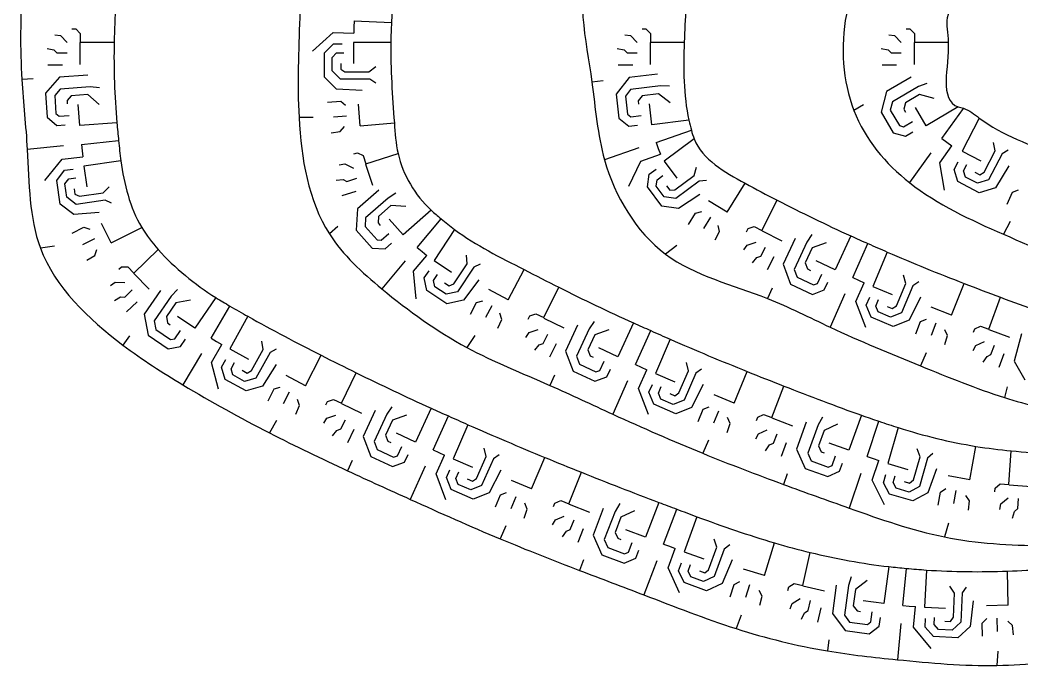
# Model space of a CAD drawing. Header units: millimetres. Extents: x -16 to 156, y 12 to 93.
# Drawn here: x -16.1 to 50.5, y 11.6 to 54.5 of the extents above; entities that cross this region are included whole.
import ezdxf

# ---------------------------------------------------------------- set-up
doc = ezdxf.new("R2010")
doc.units = ezdxf.units.MM
doc.header["$MEASUREMENT"] = 0
doc.layers.add('1 - lines', color=1, linetype='Continuous', true_color=0xff0000)

msp = doc.modelspace()

# ---------------------------------------------------------------- linework, layer by layer
at = {"layer": '1 - lines'}
for p, q in [((6.099, 54.035), (6.081, 53.621)), ((6.118, 54.451), (6.099, 54.035)), ((6.118, 54.451), (8.593, 54.343)), ((-13.788, 53.511), (-13.41, 53.461)), ((-13.41, 53.461), (-12.96, 53.011)), ((-12.638, 53.911), (-12.388, 53.911)), ((-12.388, 53.911), (-12.088, 53.611)), ((-12.088, 53.611), (-12.088, 53.031)), ((3.355, 52.438), (4.711, 53.681)), ((4.711, 53.681), (6.081, 53.621)), ((24.098, 53.51), (24.476, 53.46)), ((24.476, 53.46), (24.926, 53.01)), ((25.248, 53.91), (25.498, 53.91)), ((25.498, 53.91), (25.798, 53.611)), ((25.798, 53.611), (25.798, 53.031)), ((41.639, 53.51), (42.017, 53.46)), ((42.017, 53.46), (42.467, 53.01)), ((42.789, 53.91), (43.039, 53.91)), ((43.039, 53.91), (43.339, 53.61)), ((43.339, 53.61), (43.339, 53.03)), ((-14.288, 52.611), (-13.838, 52.511)), ((-12.108, 53.011), (-12.108, 51.545)), ((-12.088, 53.031), (-9.838, 53.031)), ((4.147, 52.311), (4.747, 52.911)), ((4.747, 52.911), (5.325, 52.911)), ((6.069, 53.011), (6.069, 51.611)), ((8.547, 53.011), (6.069, 53.011)), ((23.598, 52.61), (24.048, 52.51)), ((25.778, 53.01), (25.778, 51.545)), ((25.798, 53.031), (28.048, 53.031)), ((41.139, 52.61), (41.589, 52.51)), ((43.319, 53.01), (43.319, 51.545)), ((43.339, 53.03), (45.589, 53.03)), ((-13.838, 52.511), (-13.638, 52.311)), ((-13.638, 52.311), (-12.96, 52.311)), ((4.147, 50.711), (4.147, 52.311)), ((4.647, 52.011), (4.947, 52.311)), ((4.647, 51.111), (4.647, 52.011)), ((4.947, 52.311), (5.425, 52.311)), ((24.048, 52.51), (24.248, 52.31)), ((24.248, 52.31), (24.926, 52.31)), ((41.589, 52.51), (41.789, 52.31)), ((41.789, 52.31), (42.467, 52.31)), ((-14.238, 51.511), (-13.266, 51.511)), ((5.219, 51.611), (5.219, 51.239)), ((7.097, 51.061), (7.547, 51.411)), ((23.648, 51.51), (24.62, 51.51)), ((41.189, 51.51), (42.161, 51.51)), ((-13.473, 50.711), (-14.402, 49.645)), ((-11.577, 50.842), (-13.473, 50.711)), ((4.947, 49.911), (4.147, 50.711)), ((5.197, 50.561), (4.647, 51.111)), ((5.219, 51.239), (5.497, 51.061)), ((5.497, 51.061), (7.097, 51.061)), ((24.389, 50.678), (23.516, 49.565)), ((26.276, 50.905), (24.389, 50.678)), ((43.119, 50.712), (41.48, 49.751)), ((-15.219, 50.591), (-15.967, 50.539)), ((-11.422, 50.051), (-13.418, 49.913)), ((-10.817, 49.993), (-11.422, 50.051)), ((7.147, 50.561), (5.197, 50.561)), ((7.547, 50.311), (7.147, 50.561)), ((22.652, 50.468), (21.907, 50.379)), ((26.471, 50.123), (24.485, 49.883)), ((27.078, 50.095), (26.471, 50.123)), ((43.61, 50.073), (41.884, 49.061)), ((44.178, 50.29), (43.61, 50.073)), ((-14.402, 49.645), (-14.291, 48.048)), ((-13.418, 49.913), (-13.789, 49.487)), ((-13.789, 49.487), (-13.706, 48.289)), ((-12.685, 49.463), (-12.963, 49.143)), ((-11.588, 49.538), (-12.685, 49.463)), ((-10.841, 48.888), (-11.588, 49.538)), ((6.647, 49.811), (4.947, 49.911)), ((23.516, 49.565), (23.707, 47.977)), ((24.485, 49.883), (24.136, 49.438)), ((24.136, 49.438), (24.279, 48.247)), ((25.24, 49.471), (24.978, 49.137)), ((26.332, 49.602), (25.24, 49.471)), ((27.111, 48.991), (26.332, 49.602)), ((41.48, 49.751), (41.123, 48.383)), ((43.69, 49.54), (42.741, 48.984)), ((44.648, 49.29), (43.69, 49.54)), ((-12.963, 49.143), (-12.948, 48.921)), ((-12.126, 47.496), (-12.222, 48.892)), ((4.346, 49.032), (5.221, 49.109)), ((5.221, 49.109), (5.546, 48.837)), ((6.522, 47.463), (6.395, 48.911)), ((24.978, 49.137), (25.004, 48.917)), ((25.898, 47.536), (25.731, 48.924)), ((39.97, 48.866), (39.323, 48.487)), ((41.884, 49.061), (41.742, 48.514)), ((42.741, 48.984), (42.634, 48.573)), ((44.117, 47.472), (43.409, 48.678)), ((46.254, 48.725), (44.117, 47.472)), ((45.155, 46.613), (46.596, 48.629)), ((-14.291, 48.048), (-13.651, 47.491)), ((-13.706, 48.289), (-13.493, 48.104)), ((-13.493, 48.104), (-12.817, 48.15)), ((3.397, 48.011), (2.447, 48.011)), ((4.733, 48.062), (5.608, 48.139)), ((23.707, 47.977), (24.375, 47.453)), ((24.279, 48.247), (24.502, 48.072)), ((24.502, 48.072), (25.175, 48.154)), ((41.123, 48.383), (41.932, 47.002)), ((41.742, 48.514), (42.349, 47.478)), ((42.634, 48.573), (42.746, 48.382)), ((47.654, 47.982), (46.506, 45.785)), ((-13.651, 47.491), (-13.081, 47.531)), ((-9.654, 47.667), (-12.126, 47.496)), ((5.191, 47.099), (5.464, 47.424)), ((6.522, 47.463), (8.783, 47.661)), ((24.375, 47.453), (24.943, 47.521)), ((28.358, 47.832), (25.898, 47.536)), ((42.349, 47.478), (42.622, 47.407)), ((42.622, 47.407), (43.207, 47.75)), ((4.576, 46.995), (5.191, 47.099)), ((26.183, 46.358), (28.52, 47.181)), ((41.932, 47.002), (42.753, 46.788)), ((42.753, 46.788), (43.247, 47.078)), ((45.155, 46.613), (45.494, 46.371)), ((-13.2, 46.143), (-15.612, 45.892)), ((-12.005, 46.224), (-9.54, 46.481)), ((-12.005, 46.224), (-11.962, 45.809)), ((25.039, 46.002), (22.752, 45.196)), ((26.183, 46.358), (26.321, 45.964)), ((26.321, 45.964), (26.459, 45.574)), ((28.707, 46.596), (26.719, 45.117)), ((45.033, 45.014), (45.831, 46.13)), ((45.494, 46.371), (45.831, 46.13)), ((48.71, 45.793), (48.608, 46.354)), ((-13.283, 45.255), (-11.919, 45.397)), ((-11.962, 45.809), (-11.919, 45.397)), ((6.093, 45.602), (6.331, 45.68)), ((6.331, 45.68), (6.709, 45.487)), ((6.709, 45.487), (6.888, 44.935)), ((6.888, 44.935), (9.028, 45.63)), ((25.164, 45.118), (26.459, 45.574)), ((44.423, 45.665), (43.012, 43.693)), ((46.506, 45.785), (47.747, 45.137)), ((47.969, 44.375), (48.71, 45.793)), ((49.176, 45.606), (48.273, 43.878)), ((49.583, 45.845), (49.176, 45.606)), ((-14.441, 43.827), (-13.283, 45.255)), ((-9.39, 45.136), (-11.844, 44.792)), ((-11.844, 44.792), (-11.65, 43.406)), ((5.123, 44.867), (5.498, 44.936)), ((5.498, 44.936), (6.065, 44.647)), ((6.875, 44.91), (7.328, 43.516)), ((24.37, 43.46), (25.164, 45.118)), ((26.719, 45.117), (27.555, 43.994)), ((28.708, 44.166), (28.86, 44.716)), ((45.334, 43.2), (45.033, 45.014)), ((45.982, 44.568), (46.25, 45.08)), ((46.606, 44.467), (46.828, 44.89)), ((49.61, 44.815), (48.733, 43.355)), ((-13.651, 43.833), (-13.14, 44.51)), ((-13.14, 44.51), (-12.567, 44.59)), ((-13.114, 43.605), (-12.858, 43.944)), ((-12.858, 43.944), (-12.385, 44.01)), ((5.636, 43.772), (6.281, 43.981)), ((25.595, 43.407), (25.718, 44.247)), ((25.718, 44.247), (26.182, 44.592)), ((26.237, 43.885), (26.62, 44.17)), ((27.425, 43.211), (28.708, 44.166)), ((46.236, 43.758), (45.982, 44.568)), ((46.733, 44.062), (46.606, 44.467)), ((47.531, 43.645), (46.733, 44.062)), ((47.353, 44.384), (47.682, 44.211)), ((47.682, 44.211), (47.969, 44.375)), ((-13.429, 42.248), (-13.651, 43.833)), ((-12.989, 42.714), (-13.114, 43.605)), ((-12.492, 43.288), (-12.44, 42.92)), ((-10.556, 43.004), (-10.159, 43.413)), ((4.925, 43.856), (5.384, 43.9)), ((5.384, 43.9), (5.636, 43.772)), ((26.551, 42.124), (25.595, 43.407)), ((26.176, 43.465), (26.237, 43.885)), ((26.713, 42.743), (26.176, 43.465)), ((26.873, 43.486), (27.095, 43.188)), ((29.047, 43.795), (27.483, 42.631)), ((29.517, 43.833), (29.047, 43.795)), ((30.893, 41.721), (32.087, 43.651)), ((47.654, 43.017), (46.236, 43.758)), ((48.273, 43.878), (47.531, 43.645)), ((48.733, 43.355), (47.654, 43.017)), ((-12.368, 42.245), (-12.989, 42.714)), ((-12.44, 42.92), (-12.14, 42.782)), ((-12.14, 42.782), (-10.556, 43.004)), ((5.313, 42.826), (6.237, 43.126)), ((7.761, 43.199), (6.34, 41.938)), ((8.367, 42.667), (6.871, 41.34)), ((8.882, 42.991), (8.367, 42.667)), ((27.483, 42.631), (26.713, 42.743)), ((27.095, 43.188), (27.425, 43.211)), ((29.094, 42.895), (27.67, 41.96)), ((49.509, 42.263), (49.865, 43.066)), ((49.865, 43.066), (50.261, 43.218)), ((-12.526, 41.567), (-13.429, 42.248)), ((-10.437, 42.516), (-12.368, 42.245)), ((-10.006, 42.323), (-10.437, 42.516)), ((8.55, 42.161), (7.727, 41.43)), ((9.538, 42.102), (8.55, 42.161)), ((27.67, 41.96), (26.551, 42.124)), ((30.893, 41.721), (29.657, 42.486)), ((33.209, 40.515), (34.23, 42.519)), ((-10.828, 41.703), (-12.526, 41.567)), ((6.34, 41.938), (6.256, 40.526)), ((6.871, 41.34), (6.838, 40.775)), ((7.727, 41.43), (7.702, 41.007)), ((11.223, 41.86), (9.37, 40.215)), ((10.302, 39.387), (11.888, 41.291)), ((28.334, 40.917), (28.796, 41.664)), ((28.796, 41.664), (29.208, 41.761)), ((29.342, 40.646), (29.804, 41.393)), ((-12.63, 40.33), (-11.848, 40.728)), ((-11.848, 40.728), (-11.444, 40.597)), ((-10.025, 39.687), (-10.685, 40.983)), ((-10.025, 39.687), (-8.003, 40.717)), ((5.032, 40.776), (4.471, 40.278)), ((6.838, 40.775), (7.634, 39.877)), ((7.702, 41.007), (7.849, 40.841)), ((9.37, 40.215), (8.442, 41.261)), ((30.388, 40.437), (30.291, 40.85)), ((32.175, 40.424), (32.288, 40.647)), ((32.288, 40.647), (32.692, 40.778)), ((32.692, 40.778), (33.209, 40.515)), ((49.699, 41.101), (49.259, 40.259)), ((-11.909, 39.575), (-11.127, 39.973)), ((6.256, 40.526), (7.319, 39.33)), ((7.917, 39.861), (8.424, 40.311)), ((12.783, 40.58), (11.419, 38.511)), ((30.104, 39.881), (30.388, 40.437)), ((33.217, 40.488), (34.523, 39.823)), ((35.417, 39.986), (34.619, 38.262)), ((36.527, 40.244), (36.185, 39.741)), ((39.126, 40.145), (38.086, 37.895)), ((-13.797, 39.47), (-14.738, 39.338)), ((7.319, 39.33), (8.166, 39.279)), ((7.634, 39.877), (7.917, 39.861)), ((8.166, 39.279), (8.593, 39.659)), ((10.302, 39.387), (10.622, 39.12)), ((27.561, 39.51), (26.799, 38.943)), ((32.009, 39.218), (32.225, 39.532)), ((32.225, 39.532), (32.831, 39.728)), ((33.147, 38.807), (33.454, 39.411)), ((36.185, 39.741), (35.346, 37.926)), ((36.555, 39.35), (36.093, 38.352)), ((37.484, 39.692), (36.555, 39.35)), ((39.252, 37.373), (40.255, 39.639)), ((-11.656, 38.526), (-11.124, 38.852)), ((-11.124, 38.852), (-10.993, 39.256)), ((-8.523, 37.679), (-6.906, 39.244)), ((10.062, 37.801), (10.94, 38.855)), ((10.622, 39.12), (10.94, 38.855)), ((13.613, 38.296), (13.568, 38.864)), ((32.584, 38.364), (32.878, 38.719)), ((32.878, 38.719), (33.147, 38.807)), ((33.587, 37.909), (34.028, 38.775)), ((41.54, 39.076), (40.571, 36.795)), ((-9.53, 37.929), (-9.351, 38.103)), ((-9.351, 38.103), (-8.926, 38.096)), ((-8.926, 38.096), (-8.523, 37.679)), ((9.502, 38.495), (7.95, 36.632)), ((11.419, 38.511), (12.588, 37.74)), ((12.732, 36.96), (13.613, 38.296)), ((14.058, 38.062), (12.984, 36.434)), ((14.486, 38.259), (14.058, 38.062)), ((34.619, 38.262), (35.107, 36.934)), ((36.093, 38.352), (36.24, 37.953)), ((36.24, 37.953), (36.441, 37.86)), ((38.086, 37.895), (36.816, 38.482)), ((-8.523, 37.651), (-7.505, 36.598)), ((10.229, 35.97), (10.062, 37.801)), ((10.775, 37.352), (11.093, 37.835)), ((10.945, 36.521), (10.775, 37.352)), ((11.386, 37.189), (11.649, 37.588)), ((16.34, 35.91), (17.409, 37.911)), ((35.346, 37.926), (35.541, 37.395)), ((35.541, 37.395), (36.63, 36.892)), ((36.895, 36.989), (37.18, 37.605)), ((39.252, 37.373), (39.633, 37.205)), ((42.768, 36.979), (42.622, 37.53)), ((-10.079, 36.842), (-9.772, 37.069)), ((-9.772, 37.069), (-9.136, 37.058)), ((11.471, 36.773), (11.386, 37.189)), ((12.222, 36.278), (11.471, 36.773)), ((12.12, 37.031), (12.43, 36.826)), ((12.43, 36.826), (12.732, 36.96)), ((14.408, 37.232), (13.389, 35.868)), ((18.714, 34.716), (19.71, 36.733)), ((33.885, 36.673), (33.57, 35.993)), ((35.107, 36.934), (36.56, 36.263)), ((36.63, 36.892), (36.895, 36.989)), ((37.356, 36.556), (37.596, 37.075)), ((39.457, 35.782), (40.012, 37.037)), ((39.633, 37.205), (40.012, 37.037)), ((40.571, 36.795), (41.86, 36.248)), ((42.142, 35.506), (42.768, 36.979)), ((43.248, 36.829), (42.485, 35.035)), ((43.634, 37.1), (43.248, 36.829)), ((45.807, 34.879), (46.639, 36.99)), ((-9.812, 35.848), (-9.419, 36.089)), ((-9.419, 36.089), (-9.136, 36.084)), ((-9.136, 36.084), (-8.649, 36.555)), ((-6.761, 36.513), (-7.836, 34.946)), ((-6.045, 36.143), (-7.176, 34.494)), ((-5.623, 36.582), (-6.045, 36.143)), ((-3.078, 36.049), (-4.48, 34.005)), ((12.281, 35.64), (10.945, 36.521)), ((12.984, 36.434), (12.222, 36.278)), ((16.34, 35.91), (15.057, 36.594)), ((36.56, 36.263), (37.356, 36.556)), ((38.727, 36.297), (37.746, 34.079)), ((40.146, 35.539), (40.372, 36.071)), ((43.743, 36.076), (42.986, 34.55)), ((48.283, 33.958), (49.061, 36.07)), ((-9.011, 35.092), (-8.313, 35.768)), ((-5.746, 35.696), (-6.368, 34.788)), ((-4.773, 35.877), (-5.746, 35.696)), ((-3.397, 33.347), (-2.143, 35.484)), ((13.389, 35.868), (12.281, 35.64)), ((13.837, 34.945), (14.25, 35.719)), ((14.25, 35.719), (14.656, 35.843)), ((14.86, 34.739), (15.274, 35.513)), ((40.119, 34.068), (39.457, 35.782)), ((40.464, 34.752), (40.146, 35.539)), ((40.777, 35.489), (40.964, 35.929)), ((40.936, 35.095), (40.777, 35.489)), ((41.527, 35.465), (41.87, 35.32)), ((41.87, 35.32), (42.142, 35.506)), ((45.807, 34.879), (44.454, 35.412)), ((-7.836, 34.946), (-7.576, 33.556)), ((-6.368, 34.788), (-6.29, 34.371)), ((-4.48, 34.005), (-5.633, 34.796)), ((-0.949, 34.804), (-2.143, 32.633)), ((15.918, 34.596), (15.794, 35.002)), ((17.681, 34.612), (17.792, 34.836)), ((17.792, 34.836), (18.194, 34.972)), ((18.194, 34.972), (18.714, 34.716)), ((18.723, 34.689), (20.037, 34.04)), ((41.937, 34.127), (40.464, 34.752)), ((41.764, 34.743), (40.936, 35.095)), ((42.485, 35.035), (41.764, 34.743)), ((-7.176, 34.494), (-7.072, 33.938)), ((-6.29, 34.371), (-6.107, 34.246)), ((15.669, 34.024), (15.918, 34.596)), ((20.959, 34.206), (20.165, 32.48)), ((21.728, 33.962), (20.891, 32.145)), ((22.069, 34.465), (21.728, 33.962)), ((24.668, 34.37), (23.632, 32.119)), ((42.986, 34.55), (41.937, 34.127)), ((43.43, 33.634), (43.752, 34.45)), ((43.752, 34.45), (44.141, 34.62)), ((44.471, 33.546), (44.793, 34.363)), ((47.267, 33.746), (47.354, 33.981)), ((47.354, 33.981), (47.739, 34.159)), ((47.739, 34.159), (48.283, 33.958)), ((-8.825, 33.503), (-9.249, 32.884)), ((-7.576, 33.556), (-6.257, 32.651)), ((-7.072, 33.938), (-6.083, 33.259)), ((-6.083, 33.259), (-5.804, 33.311)), ((-5.804, 33.311), (-5.421, 33.87)), ((-3.397, 33.347), (-3.037, 33.136)), ((14.122, 33.528), (13.6, 32.735)), ((17.531, 33.404), (17.743, 33.721)), ((17.743, 33.721), (18.346, 33.925)), ((18.673, 33.007), (18.974, 33.615)), ((22.098, 33.571), (21.638, 32.572)), ((23.027, 33.915), (22.098, 33.571)), ((24.807, 31.591), (25.816, 33.855)), ((45.356, 32.929), (45.538, 33.526)), ((45.538, 33.526), (45.368, 33.915)), ((48.295, 33.933), (49.67, 33.426)), ((50.468, 33.648), (49.971, 31.814)), ((-6.257, 32.651), (-5.423, 32.807)), ((-5.423, 32.807), (-5.099, 33.278)), ((-3.375, 31.743), (-2.68, 32.926)), ((-3.037, 33.136), (-2.68, 32.926)), ((-2.143, 32.633), (-0.917, 31.958)), ((0.061, 32.593), (-0.029, 33.156)), ((0.935, 32.626), (0.523, 32.396)), ((18.117, 32.557), (18.406, 32.916)), ((18.406, 32.916), (18.673, 33.007)), ((19.125, 32.115), (19.555, 32.986)), ((23.632, 32.119), (22.361, 32.704)), ((27.118, 33.279), (26.135, 31.004)), ((47.245, 32.529), (47.423, 32.866)), ((47.423, 32.866), (48.001, 33.133)), ((48.423, 32.255), (48.657, 32.891)), ((-4.041, 32.337), (-5.268, 30.245)), ((-0.711, 31.191), (0.061, 32.593)), ((0.523, 32.396), (-0.417, 30.687)), ((2.883, 30.193), (3.923, 32.21)), ((20.165, 32.48), (20.655, 31.153)), ((20.891, 32.145), (21.088, 31.615)), ((21.638, 32.572), (21.785, 32.174)), ((21.785, 32.174), (21.987, 32.081)), ((44.128, 32.381), (43.757, 31.506)), ((47.917, 31.749), (48.166, 32.137)), ((48.166, 32.137), (48.423, 32.255)), ((48.966, 31.416), (49.302, 32.328)), ((-2.912, 29.964), (-3.375, 31.743)), ((-2.693, 31.426), (-2.414, 31.933)), ((-2.457, 30.611), (-2.693, 31.426)), ((-2.071, 31.312), (-1.841, 31.731)), ((-1.953, 30.905), (-2.071, 31.312)), ((0.939, 31.596), (0.032, 30.155)), ((21.088, 31.615), (22.178, 31.113)), ((22.443, 31.211), (22.726, 31.827)), ((22.904, 30.779), (23.144, 31.298)), ((24.807, 31.591), (25.188, 31.421)), ((25.188, 31.421), (25.567, 31.253)), ((28.333, 31.175), (28.19, 31.726)), ((49.971, 31.814), (50.675, 30.587)), ((-1.164, 30.471), (-1.953, 30.905)), ((-1.327, 31.213), (-1.001, 31.034)), ((-0.417, 30.687), (-1.164, 30.471)), ((-1.001, 31.034), (-0.711, 31.191)), ((2.883, 30.193), (1.591, 30.859)), ((5.266, 29.024), (6.249, 31.048)), ((19.433, 30.89), (19.119, 30.209)), ((20.655, 31.153), (22.108, 30.484)), ((22.108, 30.484), (22.904, 30.779)), ((22.178, 31.113), (22.443, 31.211)), ((25.008, 30), (25.567, 31.253)), ((26.135, 31.004), (27.42, 30.449)), ((27.698, 29.706), (28.333, 31.175)), ((28.812, 31.022), (28.039, 29.232)), ((29.2, 31.29), (28.812, 31.022)), ((31.374, 29.033), (32.23, 31.134)), ((-1.055, 29.84), (-2.457, 30.611)), ((0.032, 30.155), (-1.055, 29.84)), ((0.394, 29.192), (0.796, 29.972)), ((0.796, 29.972), (1.2, 30.102)), ((24.28, 30.516), (23.293, 28.3)), ((25.667, 28.283), (25.008, 30)), ((25.703, 29.751), (25.932, 30.281)), ((26.333, 29.696), (26.522, 30.135)), ((29.302, 30.266), (28.536, 28.745)), ((33.858, 28.07), (34.669, 30.169)), ((49.514, 30.125), (49.318, 29.401)), ((1.42, 29), (1.823, 29.781)), ((26.016, 28.962), (25.703, 29.751)), ((26.489, 29.302), (26.333, 29.696)), ((27.316, 28.945), (26.489, 29.302)), ((27.083, 29.669), (27.425, 29.521)), ((27.425, 29.521), (27.698, 29.706)), ((31.374, 29.033), (30.027, 29.581)), ((2.239, 28.297), (2.48, 28.873)), ((2.48, 28.873), (2.35, 29.277)), ((4.235, 28.914), (4.344, 29.139)), ((4.344, 29.139), (4.745, 29.277)), ((4.745, 29.277), (5.266, 29.024)), ((5.276, 28.997), (6.594, 28.357)), ((8.625, 28.792), (8.284, 28.289)), ((11.224, 28.699), (10.189, 26.447)), ((27.485, 28.328), (26.016, 28.962)), ((28.039, 29.232), (27.316, 28.945)), ((28.536, 28.745), (27.485, 28.328)), ((29.315, 28.628), (29.706, 28.792)), ((4.092, 27.704), (4.302, 28.023)), ((4.302, 28.023), (4.904, 28.231)), ((7.515, 28.532), (6.722, 26.805)), ((8.284, 28.289), (7.449, 26.471)), ((9.583, 28.242), (8.655, 27.898)), ((11.362, 25.918), (12.374, 28.18)), ((28.983, 27.815), (29.315, 28.628)), ((30.023, 27.715), (30.354, 28.528)), ((31.089, 27.682), (30.925, 28.073)), ((32.839, 27.874), (32.929, 28.107)), ((32.929, 28.107), (33.317, 28.279)), ((33.317, 28.279), (33.858, 28.07)), ((33.87, 28.044), (35.237, 27.516)), ((37.236, 28.11), (36.936, 27.581)), ((39.833, 28.224), (38.982, 25.897)), ((0.949, 27.881), (0.491, 27.049)), ((4.97, 27.223), (5.237, 27.315)), ((5.237, 27.315), (5.533, 27.925)), ((5.695, 26.426), (6.119, 27.3)), ((8.655, 27.898), (8.196, 26.899)), ((13.677, 27.6), (12.685, 25.329)), ((30.901, 27.087), (31.089, 27.682)), ((36.15, 27.762), (35.497, 25.977)), ((36.936, 27.581), (36.249, 25.703)), ((38.235, 27.638), (37.337, 27.221)), ((40.196, 25.476), (40.988, 27.824)), ((42.267, 27.402), (41.566, 25.025)), ((4.683, 26.862), (4.97, 27.223)), ((6.722, 26.805), (7.213, 25.479)), ((8.196, 26.899), (8.343, 26.501)), ((10.189, 26.447), (8.918, 27.031)), ((32.798, 26.657), (32.981, 26.991)), ((32.981, 26.991), (33.563, 27.249)), ((33.971, 26.364), (34.216, 26.997)), ((37.337, 27.221), (36.959, 26.188)), ((7.449, 26.471), (7.645, 25.941)), ((8.343, 26.501), (8.545, 26.408)), ((9.001, 25.538), (9.284, 26.154)), ((14.884, 25.491), (14.743, 26.044)), ((29.666, 26.569), (29.289, 25.696)), ((33.457, 25.866), (33.713, 26.25)), ((33.713, 26.25), (33.971, 26.364)), ((34.502, 25.516), (34.852, 26.423)), ((35.497, 25.977), (36.093, 24.695)), ((36.959, 26.188), (37.137, 25.803)), ((38.982, 25.897), (37.669, 26.378)), ((43.727, 25.46), (43.519, 25.991)), ((47.016, 23.929), (47.43, 26.16)), ((7.213, 25.479), (8.667, 24.811)), ((7.645, 25.941), (8.736, 25.44)), ((8.736, 25.44), (9.001, 25.538)), ((9.463, 25.106), (9.702, 25.625)), ((11.362, 25.918), (11.743, 25.748)), ((11.56, 24.327), (12.12, 25.579)), ((11.743, 25.748), (12.12, 25.579)), ((12.685, 25.329), (13.969, 24.769)), ((14.244, 24.025), (14.884, 25.491)), ((15.362, 25.337), (14.582, 23.55)), ((15.751, 25.603), (15.362, 25.337)), ((17.908, 23.33), (18.78, 25.424)), ((36.249, 25.703), (36.487, 25.19)), ((37.137, 25.803), (37.346, 25.727)), ((37.87, 24.896), (38.103, 25.533)), ((40.196, 25.476), (40.591, 25.343)), ((40.591, 25.343), (40.983, 25.21)), ((43.275, 23.925), (43.727, 25.46)), ((44.221, 25.367), (43.67, 23.496)), ((44.574, 25.68), (44.221, 25.367)), ((49.612, 23.617), (49.779, 25.861)), ((5.991, 25.215), (5.678, 24.534)), ((8.667, 24.811), (9.463, 25.106)), ((10.833, 24.844), (9.842, 22.631)), ((36.093, 24.695), (37.595, 24.145)), ((36.487, 25.19), (37.614, 24.777)), ((37.614, 24.777), (37.87, 24.896)), ((38.365, 24.502), (38.562, 25.039)), ((40.545, 23.91), (40.983, 25.21)), ((41.566, 25.025), (42.909, 24.629)), ((44.799, 24.675), (44.223, 23.073)), ((12.215, 22.609), (11.56, 24.327)), ((12.248, 24.078), (12.479, 24.607)), ((12.558, 23.288), (12.248, 24.078)), ((12.878, 24.021), (13.069, 24.459)), ((13.033, 23.626), (12.878, 24.021)), ((13.628, 23.99), (13.969, 23.841)), ((13.969, 23.841), (14.244, 24.025)), ((15.849, 24.579), (15.078, 23.061)), ((20.378, 22.346), (21.21, 24.436)), ((34.896, 24.334), (34.638, 23.63)), ((37.595, 24.145), (38.365, 24.502)), ((39.772, 24.356), (38.996, 22.058)), ((41.289, 23.729), (41.452, 24.283)), ((41.921, 23.751), (42.056, 24.209)), ((47.016, 23.929), (45.586, 24.194)), ((13.858, 23.266), (13.033, 23.626)), ((14.582, 23.55), (13.858, 23.266)), ((17.908, 23.33), (16.565, 23.889)), ((41.361, 22.263), (40.545, 23.91)), ((41.695, 22.984), (41.289, 23.729)), ((42.124, 23.378), (41.921, 23.751)), ((42.987, 23.124), (42.124, 23.378)), ((42.669, 23.814), (43.026, 23.709)), ((43.67, 23.496), (42.987, 23.124)), ((43.026, 23.709), (43.275, 23.925)), ((45.081, 23.116), (45.431, 23.356)), ((48.694, 23.133), (48.713, 23.383)), ((48.713, 23.383), (49.034, 23.66)), ((49.034, 23.66), (49.612, 23.617)), ((49.631, 23.595), (51.092, 23.487)), ((14.024, 22.648), (12.558, 23.288)), ((15.078, 23.061), (14.024, 22.648)), ((15.508, 22.13), (15.845, 22.94)), ((15.845, 22.94), (16.238, 23.102)), ((16.546, 22.022), (16.884, 22.833)), ((43.229, 22.531), (41.695, 22.984)), ((44.223, 23.073), (43.229, 22.531)), ((44.921, 22.253), (45.081, 23.116)), ((45.958, 22.365), (46.119, 23.229)), ((47.01, 22.548), (46.769, 22.898)), ((49.086, 22.33), (49.568, 22.746)), ((50.216, 22.018), (50.266, 22.694)), ((17.42, 21.388), (17.613, 21.981)), ((17.613, 21.981), (17.451, 22.374)), ((19.357, 22.161), (19.449, 22.393)), ((19.449, 22.393), (19.839, 22.561)), ((19.839, 22.561), (20.378, 22.346)), ((20.389, 22.32), (21.75, 21.778)), ((22.665, 22.02), (21.987, 20.245)), ((23.756, 22.352), (23.448, 21.828)), ((26.354, 22.43), (25.47, 20.116)), ((26.675, 19.662), (27.544, 21.983)), ((46.945, 21.928), (47.01, 22.548)), ((49.008, 21.957), (49.086, 22.33)), ((50.002, 21.833), (50.216, 22.018)), ((19.489, 21.277), (20.074, 21.529)), ((23.448, 21.828), (22.735, 19.959)), ((23.844, 21.462), (23.451, 20.435)), ((24.747, 21.867), (23.844, 21.462)), ((28.879, 21.484), (28.032, 19.155)), ((49.869, 21.392), (50.002, 21.833)), ((16.199, 20.88), (15.818, 20.009)), ((19.303, 20.944), (19.489, 21.277)), ((20.213, 20.528), (20.473, 20.64)), ((20.473, 20.64), (20.724, 21.27)), ((20.995, 19.786), (21.354, 20.689)), ((45.607, 21.049), (45.339, 20.138)), ((19.954, 20.147), (20.213, 20.528)), ((21.987, 20.245), (22.565, 18.954)), ((23.451, 20.435), (23.625, 20.047)), ((23.625, 20.047), (23.832, 19.968)), ((25.47, 20.116), (24.164, 20.614)), ((30.216, 19.455), (30.041, 19.998)), ((22.735, 19.959), (22.966, 19.443)), ((22.966, 19.443), (24.087, 19.015)), ((24.345, 19.13), (24.587, 19.764)), ((26.675, 19.662), (27.066, 19.516)), ((26.973, 18.086), (27.454, 19.371)), ((27.066, 19.516), (27.454, 19.371)), ((29.67, 17.952), (30.216, 19.455)), ((30.703, 19.331), (30.037, 17.499)), ((31.075, 19.622), (30.703, 19.331)), ((33.379, 17.571), (34.046, 19.74)), ((22.565, 18.954), (24.059, 18.383)), ((24.059, 18.383), (24.834, 18.729)), ((24.087, 19.015), (24.345, 19.13)), ((24.834, 18.729), (25.038, 19.264)), ((28.032, 19.155), (29.348, 18.677)), ((35.92, 16.91), (36.414, 19.106)), ((21.363, 18.61), (21.095, 17.909)), ((26.215, 18.557), (25.364, 16.285)), ((27.734, 16.413), (26.973, 18.086)), ((27.675, 17.879), (27.872, 18.422)), ((28.307, 17.862), (28.47, 18.311)), ((31.237, 18.605), (30.563, 17.042)), ((33.379, 17.571), (31.989, 17.998)), ((41.644, 18.165), (41.313, 15.709)), ((42.582, 15.579), (42.807, 18.047)), ((28.034, 17.11), (27.675, 17.879)), ((28.486, 17.477), (28.307, 17.862)), ((29.332, 17.17), (28.486, 17.477)), ((29.058, 17.878), (29.407, 17.751)), ((30.037, 17.499), (29.332, 17.17)), ((29.407, 17.751), (29.67, 17.952)), ((39.132, 17.494), (38.953, 16.913)), ((44.141, 17.938), (44.016, 15.463)), ((49.583, 15.596), (49.536, 17.865)), ((29.537, 16.563), (28.034, 17.11)), ((30.563, 17.042), (29.537, 16.563)), ((31.106, 16.146), (31.364, 16.985)), ((31.364, 16.985), (31.739, 17.184)), ((32.15, 16.139), (32.408, 16.978)), ((34.941, 16.567), (34.996, 16.811)), ((34.996, 16.811), (35.354, 17.038)), ((35.354, 17.038), (35.92, 16.91)), ((35.935, 16.887), (37.365, 16.565)), ((38.147, 16.921), (37.893, 15.038)), ((38.953, 16.913), (38.686, 14.931)), ((39.422, 16.648), (39.275, 15.558)), ((40.209, 17.248), (39.422, 16.648)), ((46.015, 16.392), (45.688, 16.859)), ((46.787, 16.804), (46.517, 16.417)), ((33.215, 16.201), (33.016, 16.575)), ((33.08, 15.591), (33.215, 16.201)), ((35.211, 15.715), (35.748, 16.055)), ((45.935, 14.794), (46.015, 16.392)), ((46.517, 16.417), (46.42, 14.469)), ((35.079, 15.357), (35.211, 15.715)), ((36.282, 15.24), (36.431, 15.902)), ((36.931, 14.479), (37.145, 15.427)), ((39.275, 15.558), (39.532, 15.22)), ((41.313, 15.709), (39.927, 15.896)), ((42.582, 15.579), (42.998, 15.542)), ((42.998, 15.542), (43.41, 15.504)), ((43.286, 14.138), (43.41, 15.504)), ((44.016, 15.463), (45.415, 15.393)), ((47.241, 15.88), (47.056, 14.187)), ((49.583, 15.596), (48.129, 15.566)), ((31.819, 14.936), (31.494, 14.043)), ((35.847, 14.672), (36.043, 15.089)), ((36.043, 15.089), (36.282, 15.24)), ((37.893, 15.038), (38.751, 13.913)), ((38.686, 14.931), (39.029, 14.481)), ((39.532, 15.22), (39.752, 15.191)), ((40.443, 14.492), (40.534, 15.164)), ((41.011, 14.214), (41.087, 14.781)), ((44.05, 14.137), (44.079, 14.715)), ((44.659, 14.307), (44.683, 14.784)), ((45.744, 14.525), (45.935, 14.794)), ((47.852, 14.408), (48.146, 14.714)), ((48.864, 13.851), (48.846, 14.729)), ((39.029, 14.481), (40.218, 14.321)), ((40.218, 14.321), (40.443, 14.492)), ((40.336, 13.699), (41.011, 14.214)), ((42.43, 14.391), (42.21, 11.976)), ((44.462, 12.725), (43.286, 14.138)), ((44.619, 13.508), (44.05, 14.137)), ((44.944, 13.992), (44.659, 14.307)), ((45.843, 13.947), (44.944, 13.992)), ((45.372, 14.544), (45.744, 14.525)), ((46.42, 14.469), (45.843, 13.947)), ((47.056, 14.187), (46.217, 13.428)), ((47.871, 13.53), (47.852, 14.408)), ((49.856, 14.243), (49.55, 14.537)), ((49.919, 13.623), (49.856, 14.243)), ((38.751, 13.913), (40.336, 13.699)), ((46.217, 13.428), (44.619, 13.508)), ((37.659, 13.303), (37.559, 12.56)), ((48.876, 12.544), (48.829, 11.595))]:
    msp.add_line(p, q, dxfattribs=at)
for points, knots in [([(155.766, 54.144), (155.659, 55.699), (155.227, 59.443), (154.642, 65.894), (151.17, 71.863), (145.717, 75.635), (140.358, 78.62), (134.439, 79.415), (128.801, 80.747), (123.355, 81.883), (117.88, 82.828), (112.424, 83.843), (106.973, 84.828), (101.513, 85.763), (96.049, 86.672), (90.584, 87.576), (85.108, 88.419), (79.63, 89.239), (74.154, 90.053), (68.669, 90.806), (63.179, 91.554), (57.584, 92.328), (51.919, 92.883), (46.201, 92.884), (40.295, 92.854), (34.546, 91.475), (28.973, 89.687), (23.674, 87.781), (18.474, 85.689), (13.32, 83.523), (8.156, 81.323), (3.096, 78.883), (-1.873, 76.24), (-7.441, 73.503), (-12.548, 69.271), (-15.17, 63.123), (-16.067, 57.042), (-16.099, 51.041), (-15.468, 45.288), (-15.507, 38.41), (-10.302, 33.412), (-4.797, 29.894), (0.224, 27.117), (5.312, 24.686), (10.431, 22.358), (15.54, 20.076), (20.745, 18.029), (25.98, 16.067), (31.357, 13.938), (37.031, 12.526), (42.85, 11.894), (48.644, 11.381), (54.387, 12.021), (60.072, 12.644), (65.585, 13.36), (71.074, 14.15), (76.559, 14.931), (82.041, 15.724), (87.515, 16.574), (92.985, 17.449), (98.454, 18.329), (103.913, 19.27), (109.368, 20.234), (114.821, 21.201), (120.262, 22.231), (125.716, 23.26), (131.242, 24.407), (136.858, 25.546), (142.303, 27.444), (148.657, 29.661), (152.824, 35.368), (154.706, 41.696), (155.471, 45.506), (155.713, 47.74)], [0, 0, 0, 0, 4.676712, 11.320418, 19.312197, 24.283873, 31.124887, 37.447627, 42.007535, 48.529639, 54.124639, 58.676431, 65.178336, 70.741614, 75.294007, 81.796427, 87.360857, 91.91307, 98.415189, 103.969384, 108.522498, 115.034181, 120.91912, 125.574483, 132.19309, 138.558016, 143.200836, 149.765132, 155.441035, 160.014251, 166.538889, 172.276111, 176.86506, 183.406924, 190.956706, 196.057443, 203.076792, 209.303885, 213.964391, 220.575894, 229.048233, 233.824453, 240.411355, 246.176347, 250.754216, 257.280397, 262.959879, 267.527323, 274.054147, 280.29815, 284.985379, 291.61498, 297.680134, 302.263636, 308.785718, 314.350871, 318.902757, 325.404762, 330.96864, 335.521084, 342.023522, 347.587506, 352.139607, 358.641615, 364.201218, 368.752312, 375.28965, 381.149149, 385.887717, 392.647511, 400.889948, 405.751191, 412.48967, 412.48967, 412.48967, 412.48967]), ([(149.633, 51.591), (149.667, 53.362), (149.581, 55.533), (149.254, 58.119), (148.939, 60.634), (148.312, 63.401), (146.592, 66.934), (144.834, 68.898), (142.906, 70.085), (140.82, 71.33), (137.994, 72.275), (133.753, 73.4), (130.736, 74.061), (128.062, 74.636), (125.369, 75.215), (122.211, 75.812), (117.703, 76.665), (114.592, 77.242), (111.876, 77.737), (109.148, 78.231), (105.97, 78.798), (101.44, 79.582), (98.322, 80.112), (95.599, 80.563), (92.865, 81.014), (89.677, 81.528), (85.136, 82.238), (82.009, 82.716), (79.28, 83.123), (76.538, 83.529), (73.342, 83.992), (68.787, 84.63), (65.651, 85.064), (62.917, 85.435), (60.188, 85.801), (57.03, 86.199), (52.544, 86.622), (49.487, 86.799), (46.835, 86.782), (44.202, 86.737), (41.162, 86.459), (36.857, 85.679), (33.962, 84.896), (31.452, 84.053), (28.884, 83.165), (25.903, 82.028), (21.649, 80.372), (18.742, 79.192), (16.222, 78.123), (13.698, 77.043), (10.784, 75.74), (6.672, 73.796), (3.88, 72.407), (1.475, 71.136), (-0.868, 69.878), (-3.474, 68.455), (-6.595, 65.906), (-8.289, 63.851), (-8.94, 61.775), (-9.631, 59.469), (-9.708, 56.47), (-9.9, 52.071), (-9.797, 49.052), (-9.535, 46.427), (-9.297, 44.054), (-8.64, 41.422), (-6.289, 38.381), (-4.196, 36.706), (-2.064, 35.433), (0.253, 34.12), (3.049, 32.638), (7.112, 30.611), (9.934, 29.277), (12.424, 28.157), (14.931, 27.039), (17.875, 25.787), (22.104, 24.07), (25.027, 22.927), (27.592, 21.965), (30.135, 21.011), (33.074, 19.981), (37.331, 18.839), (40.269, 18.293), (42.863, 18.04), (45.488, 17.815), (48.579, 17.8), (53.031, 18.031), (56.097, 18.329), (58.793, 18.653), (61.527, 18.991), (64.719, 19.43), (69.272, 20.059), (72.407, 20.498), (75.139, 20.892), (77.882, 21.289), (81.076, 21.762), (85.62, 22.458), (88.745, 22.947), (91.47, 23.385), (94.206, 23.826), (97.391, 24.352), (101.923, 25.122), (105.039, 25.662), (107.757, 26.144), (110.486, 26.63), (113.664, 27.206), (118.184, 28.048), (121.293, 28.634), (123.995, 29.154), (126.699, 29.673), (129.82, 30.356), (134.222, 31.348), (137.177, 32.075), (139.598, 32.958), (141.857, 33.822), (144.225, 35.194), (146.848, 38.05), (147.995, 40.431), (148.585, 42.717), (149.171, 45.19), (149.447, 47.386), (149.53, 49.17)], [0, 0, 0, 0, 5.314643, 6.492736, 7.818372, 12.927087, 14.881488, 19.592539, 20.518667, 21.674884, 26.873584, 29.355738, 34.85495, 36.132348, 37.561597, 43.116951, 45.774249, 51.325337, 52.609625, 54.056018, 59.640625, 62.296401, 67.846246, 69.130028, 70.575989, 76.159939, 78.815374, 84.36524, 85.649169, 87.095381, 92.680172, 95.336879, 100.893318, 102.176482, 103.61458, 109.155325, 111.722472, 117.133433, 118.329716, 119.676791, 125.035376, 127.457624, 132.801266, 134.008218, 135.401579, 140.951991, 143.57931, 149.096913, 150.363012, 151.790104, 157.332186, 159.939614, 165.433645, 166.686387, 168.098833, 173.416586, 175.522726, 180.221325, 181.036589, 182.038326, 187.435869, 189.909731, 195.276118, 196.468024, 197.821163, 202.452987, 204.28978, 209.275443, 210.368755, 211.742871, 217.262077, 219.862048, 225.363583, 226.625736, 228.051512, 233.598876, 236.222286, 241.743795, 243.014798, 244.440033, 249.893731, 252.345304, 257.659005, 258.828165, 260.16585, 265.56158, 268.079307, 273.540253, 274.797619, 276.226881, 281.802429, 284.464605, 290.015583, 291.299797, 292.7461, 298.330516, 300.986111, 306.53582, 307.819556, 309.265495, 314.84951, 317.505085, 323.055132, 324.339159, 325.785464, 331.370421, 334.02724, 339.578808, 340.863689, 342.279971, 347.840842, 350.445968, 355.820736, 356.946144, 358.17234, 363.088634, 364.936719, 369.761655, 370.782332, 372.026788, 377.382218, 377.382218, 377.382218, 377.382218]), ([(140.193, 54.232), (140.076, 55.799), (139.503, 59.561), (138.686, 66.528), (132.931, 71.333), (126.556, 73.438), (121.003, 74.979), (115.419, 75.911), (109.91, 76.975), (104.45, 77.982), (98.98, 78.935), (93.504, 79.854), (88.027, 80.769), (82.537, 81.605), (77.044, 82.419), (71.54, 83.205), (66.021, 84), (60.462, 84.633), (54.622, 85.318), (48.674, 85.022), (42.858, 83.773), (37.275, 82.298), (32.051, 79.969), (26.789, 77.864), (21.593, 75.662), (16.488, 73.191), (11.539, 70.4), (5.293, 67.458), (2.724, 60.604), (2.48, 54.005), (2.214, 47.628), (3.343, 40.726), (8.373, 36.135), (13.236, 32.632), (18.694, 30.456), (23.871, 28.006), (29.023, 25.753), (34.289, 23.738), (39.616, 21.834), (45.26, 19.838), (51.266, 19.476), (57.204, 19.688), (62.865, 20.061), (68.414, 21.019), (73.963, 21.751), (79.459, 22.541), (84.947, 23.384), (90.43, 24.263), (95.913, 25.146), (101.382, 26.106), (106.847, 27.089), (112.328, 28.095), (117.815, 29.125), (123.284, 30.403), (129.588, 31.593), (135.7, 35.131), (138.687, 41.301), (139.856, 45.143), (140.199, 47.424)], [0, 0, 0, 0, 4.713328, 11.512239, 20.306385, 25.109488, 31.764918, 37.534688, 42.090916, 48.597365, 54.189812, 58.747279, 65.254794, 70.849793, 75.406936, 81.9139, 87.530392, 92.13005, 98.701751, 105.147621, 109.875298, 116.53432, 122.421107, 127.003443, 133.537912, 139.358045, 143.966243, 150.7096, 159.298087, 163.99259, 170.634896, 178.627653, 183.667184, 190.530879, 196.601331, 201.190838, 207.727683, 213.462147, 218.094787, 224.721948, 231.3055, 235.973936, 242.568499, 248.296707, 252.853226, 259.359975, 264.953943, 269.511515, 276.019071, 281.613003, 286.169851, 292.676509, 298.331409, 302.918979, 309.504584, 317.670436, 322.752218, 329.670011, 329.670011, 329.670011, 329.670011]), ([(134.055, 51.591), (134.088, 53.341), (133.977, 55.485), (133.597, 57.993), (133.219, 60.327), (132.336, 62.816), (129.812, 65.592), (127.476, 66.713), (125.199, 67.429), (122.676, 68.183), (119.592, 68.829), (115.144, 69.792), (112.045, 70.36), (109.334, 70.868), (106.605, 71.375), (103.424, 71.954), (98.892, 72.752), (95.771, 73.29), (93.046, 73.746), (90.309, 74.2), (87.119, 74.717), (82.573, 75.424), (79.441, 75.898), (76.707, 76.299), (73.961, 76.699), (70.758, 77.151), (66.206, 77.776), (63.087, 78.207), (60.379, 78.506), (57.706, 78.784), (54.63, 78.973), (50.267, 78.869), (47.335, 78.516), (44.83, 77.928), (42.28, 77.292), (39.337, 76.231), (35.109, 74.635), (32.191, 73.484), (29.666, 72.432), (27.139, 71.367), (24.227, 70.072), (20.131, 68.118), (17.36, 66.712), (15.036, 65.423), (12.897, 64.248), (10.805, 62.657), (8.816, 59.408), (8.731, 56.749), (8.586, 54.29), (8.485, 51.669), (8.71, 48.765), (8.974, 44.842), (10.316, 42.583), (11.956, 41.234), (13.86, 39.681), (16.601, 38.34), (20.563, 36.277), (23.38, 34.946), (25.866, 33.831), (28.373, 32.721), (31.322, 31.486), (35.566, 29.812), (38.479, 28.691), (41.027, 27.808), (43.518, 26.977), (46.452, 26.254), (50.748, 25.713), (53.714, 25.647), (56.334, 25.779), (59.017, 25.94), (62.167, 26.303), (66.691, 26.908), (69.822, 27.341), (72.561, 27.726), (75.308, 28.116), (78.507, 28.582), (83.056, 29.272), (86.185, 29.759), (88.913, 30.198), (91.652, 30.641), (94.84, 31.171), (99.375, 31.953), (102.494, 32.503), (105.213, 32.996), (107.944, 33.492), (111.116, 34.088), (115.622, 34.93), (118.694, 35.586), (121.347, 36.185), (123.907, 36.78), (126.675, 37.551), (130.135, 39.304), (131.907, 41.171), (132.692, 43.159), (133.546, 45.378), (133.89, 47.498), (133.927, 49.23)], [0, 0, 0, 0, 5.253408, 6.406978, 7.606145, 12.364196, 13.996093, 18.774714, 19.851678, 21.173893, 26.669922, 29.293302, 34.831468, 36.118575, 37.567688, 43.15748, 45.81815, 51.372667, 52.65872, 54.106936, 59.69535, 62.355274, 67.909759, 69.196085, 70.644768, 76.234762, 78.901669, 84.429405, 85.679633, 87.073281, 92.49194, 94.906821, 100.164534, 101.305826, 102.624971, 108.04619, 110.670491, 116.187257, 117.452198, 118.877517, 124.413745, 127.011559, 132.490715, 133.733688, 134.980511, 139.827516, 141.357851, 146.275425, 147.444981, 148.778416, 154.132862, 156.178555, 160.541677, 161.416287, 162.559545, 167.900091, 170.485346, 175.977157, 177.236009, 178.659308, 184.203695, 186.826302, 192.344757, 193.566953, 194.913322, 200.224175, 202.591941, 207.897844, 209.089591, 210.463765, 215.961428, 218.595019, 224.156221, 225.443083, 226.891941, 232.481223, 235.14144, 240.695632, 241.981596, 243.429774, 249.018316, 251.678566, 257.233504, 258.520083, 259.969022, 265.559518, 268.203459, 273.720988, 274.981486, 276.363292, 281.610859, 283.522748, 287.998053, 288.836349, 289.932813, 295.132256, 295.132256, 295.132256, 295.132256]), ([(124.955, 54.325), (124.839, 55.964), (124.059, 59.804), (121.976, 67.237), (114.297, 68.505), (107.967, 69.975), (102.465, 71.002), (97.015, 71.983), (91.56, 72.911), (86.105, 73.836), (80.633, 74.655), (75.157, 75.455), (69.564, 76.2), (63.899, 77.091), (58.121, 76.964), (52.077, 76.748), (46.698, 74.134), (41.243, 72.09), (36.002, 69.855), (30.645, 67.393), (25.635, 64.112), (20.188, 58.814), (21.96, 51.342), (22.444, 44.464), (26.219, 38.063), (32.824, 36.547), (38.295, 33.734), (43.575, 31.589), (48.906, 29.382), (54.566, 28.043), (60.5, 26.938), (66.346, 28.017), (72.091, 28.729), (77.572, 29.499), (83.039, 30.327), (88.502, 31.204), (93.964, 32.086), (99.405, 33.073), (104.853, 34.07), (110.683, 35.245), (117.041, 36.217), (122.243, 40.509), (124.337, 44.332), (125.05, 46.657)], [0, 0, 0, 0, 4.929893, 12.034727, 20.853929, 25.420999, 31.972989, 37.51595, 42.065817, 48.565835, 54.115518, 58.66467, 65.16332, 71.06168, 75.799659, 82.522278, 88.912009, 93.492837, 100.02722, 106.024074, 111.05362, 118.272126, 126.676399, 131.927124, 139.376338, 146.762067, 151.355233, 157.893696, 163.840092, 168.615131, 175.351941, 181.70486, 186.259001, 192.752009, 198.299365, 202.849495, 209.349595, 214.896402, 219.444659, 225.942471, 232.859927, 238.245254, 245.540741, 245.540741, 245.540741, 245.540741]), ([(118.824, 51.591), (118.916, 53.301), (118.783, 55.36), (118.229, 57.627), (117.779, 59.554), (116.084, 61.445), (112.564, 62.692), (109.832, 63.305), (107.233, 63.855), (104.551, 64.413), (101.402, 64.978), (96.897, 65.8), (93.797, 66.344), (91.089, 66.803), (88.369, 67.261), (85.199, 67.776), (80.676, 68.475), (77.563, 68.939), (74.843, 69.328), (72.111, 69.714), (68.955, 70.16), (64.512, 70.712), (61.517, 70.963), (58.96, 70.875), (56.456, 70.747), (53.549, 70.149), (49.44, 68.719), (46.594, 67.629), (44.08, 66.61), (41.568, 65.576), (38.675, 64.318), (34.701, 62.332), (31.984, 61.16), (30.191, 59.673), (28.642, 58.524), (28.164, 55.867), (27.998, 52.102), (27.982, 49.294), (28.511, 47.199), (29.053, 45.336), (31.527, 43.935), (35.09, 42.057), (37.846, 40.712), (40.305, 39.616), (42.792, 38.523), (45.727, 37.326), (49.902, 35.751), (52.718, 34.701), (55.205, 34.189), (57.67, 33.726), (60.648, 33.646), (64.996, 33.946), (68.02, 34.344), (70.716, 34.716), (73.449, 35.095), (76.633, 35.544), (81.16, 36.22), (84.27, 36.7), (86.981, 37.138), (89.703, 37.581), (92.871, 38.115), (97.379, 38.909), (100.476, 39.47), (103.178, 39.976), (105.869, 40.481), (108.956, 41.095), (112.968, 42.087), (115.692, 42.75), (116.927, 44.323), (118.274, 45.796), (118.719, 47.787), (118.653, 49.347)], [0, 0, 0, 0, 5.137252, 6.086992, 7.002721, 11.070061, 12.871929, 18.191103, 19.450479, 20.842335, 26.40987, 29.047449, 34.578186, 35.852164, 37.288212, 42.852212, 45.487833, 51.018391, 52.292969, 53.730188, 59.296594, 61.853854, 67.166525, 68.280473, 69.526562, 74.689318, 77.095347, 82.580556, 83.828248, 85.2351, 90.729625, 93.277338, 98.592026, 99.456308, 100.273159, 104.311213, 106.630128, 111.83807, 112.509184, 113.122544, 117.605665, 120.02912, 125.470577, 126.707788, 128.111172, 133.619727, 136.21081, 141.508473, 142.590796, 143.824701, 149.032251, 151.45322, 156.904442, 158.174796, 159.616791, 165.182749, 167.819045, 173.348928, 174.622683, 176.058662, 181.622957, 184.259432, 189.791276, 191.066613, 192.504539, 198.009771, 200.437297, 205.096929, 205.655126, 206.403239, 211.087197, 211.087197, 211.087197, 211.087197]), ([(106.462, 55.472), (105.962, 57.462), (103.845, 62.021), (96.676, 64.776), (90.087, 65.045), (83.934, 66.26), (77.95, 67.169), (71.893, 68.127), (65.74, 68.737), (58.952, 69.145), (53, 65.84), (47.16, 63.15), (39.22, 60.607), (37.368, 49.745), (43.02, 43.061), (49.298, 40.211), (55.268, 37.671), (61.529, 35.928), (68.114, 35.354), (74.315, 37.028), (80.497, 37.815), (86.478, 38.808), (92.473, 39.849), (98.588, 41.042), (102.353, 42.389), (104.526, 43.334)], [0, 0, 0, 0, 6.157219, 14.058983, 21.372254, 26.113876, 32.805866, 39.557603, 44.466261, 51.45366, 59.406359, 64.226904, 71.015967, 83.130294, 89.179345, 96.307694, 103.548159, 108.676036, 115.767893, 123.033131, 127.774748, 134.466732, 141.217184, 146.033855, 153.141335, 153.141335, 153.141335, 153.141335]), ([(100.308, 51.591), (100.871, 53.114), (100.986, 55.709), (99.287, 56.567), (97.85, 58.145), (94.407, 58.008), (89.839, 59.066), (86.418, 59.606), (83.475, 60.104), (80.517, 60.591), (77.048, 61.137), (72.175, 61.821), (68.828, 62.35), (65.997, 62.562), (63.365, 62.708), (60.227, 62.093), (55.946, 60.402), (52.868, 59.181), (50.213, 57.941), (48.162, 56.905), (45.08, 55.597), (45.92, 52.199), (44.883, 48.986), (46.903, 48.581), (48.82, 46.961), (51.989, 45.873), (56.383, 44.014), (59.395, 42.751), (62.041, 42.222), (64.655, 41.833), (67.926, 42.201), (72.657, 42.86), (76.058, 43.345), (79.009, 43.8), (81.971, 44.263), (85.436, 44.835), (90.279, 45.708), (93.648, 46.277), (96.394, 46.943), (98.4, 47.264), (99.582, 48.575), (100.104, 49.574)], [0, 0, 0, 0, 4.870911, 5.106349, 5.655201, 11.146411, 14.097406, 19.988664, 21.442163, 23.057546, 28.980676, 31.978384, 37.821646, 39.132979, 40.49549, 45.722405, 48.522665, 54.310641, 55.697061, 57.22979, 61.51928, 63.132202, 67.488687, 67.843887, 69.083705, 74.855589, 77.750042, 83.442459, 84.565984, 85.838014, 91.35662, 94.306639, 100.198447, 101.65195, 103.267339, 109.190467, 112.187489, 118.032443, 119.422178, 120.681027, 124.061788, 124.061788, 124.061788, 124.061788])]:
    msp.add_open_spline(points, degree=3, knots=knots, dxfattribs=at)

doc.saveas('drawing.dxf')
